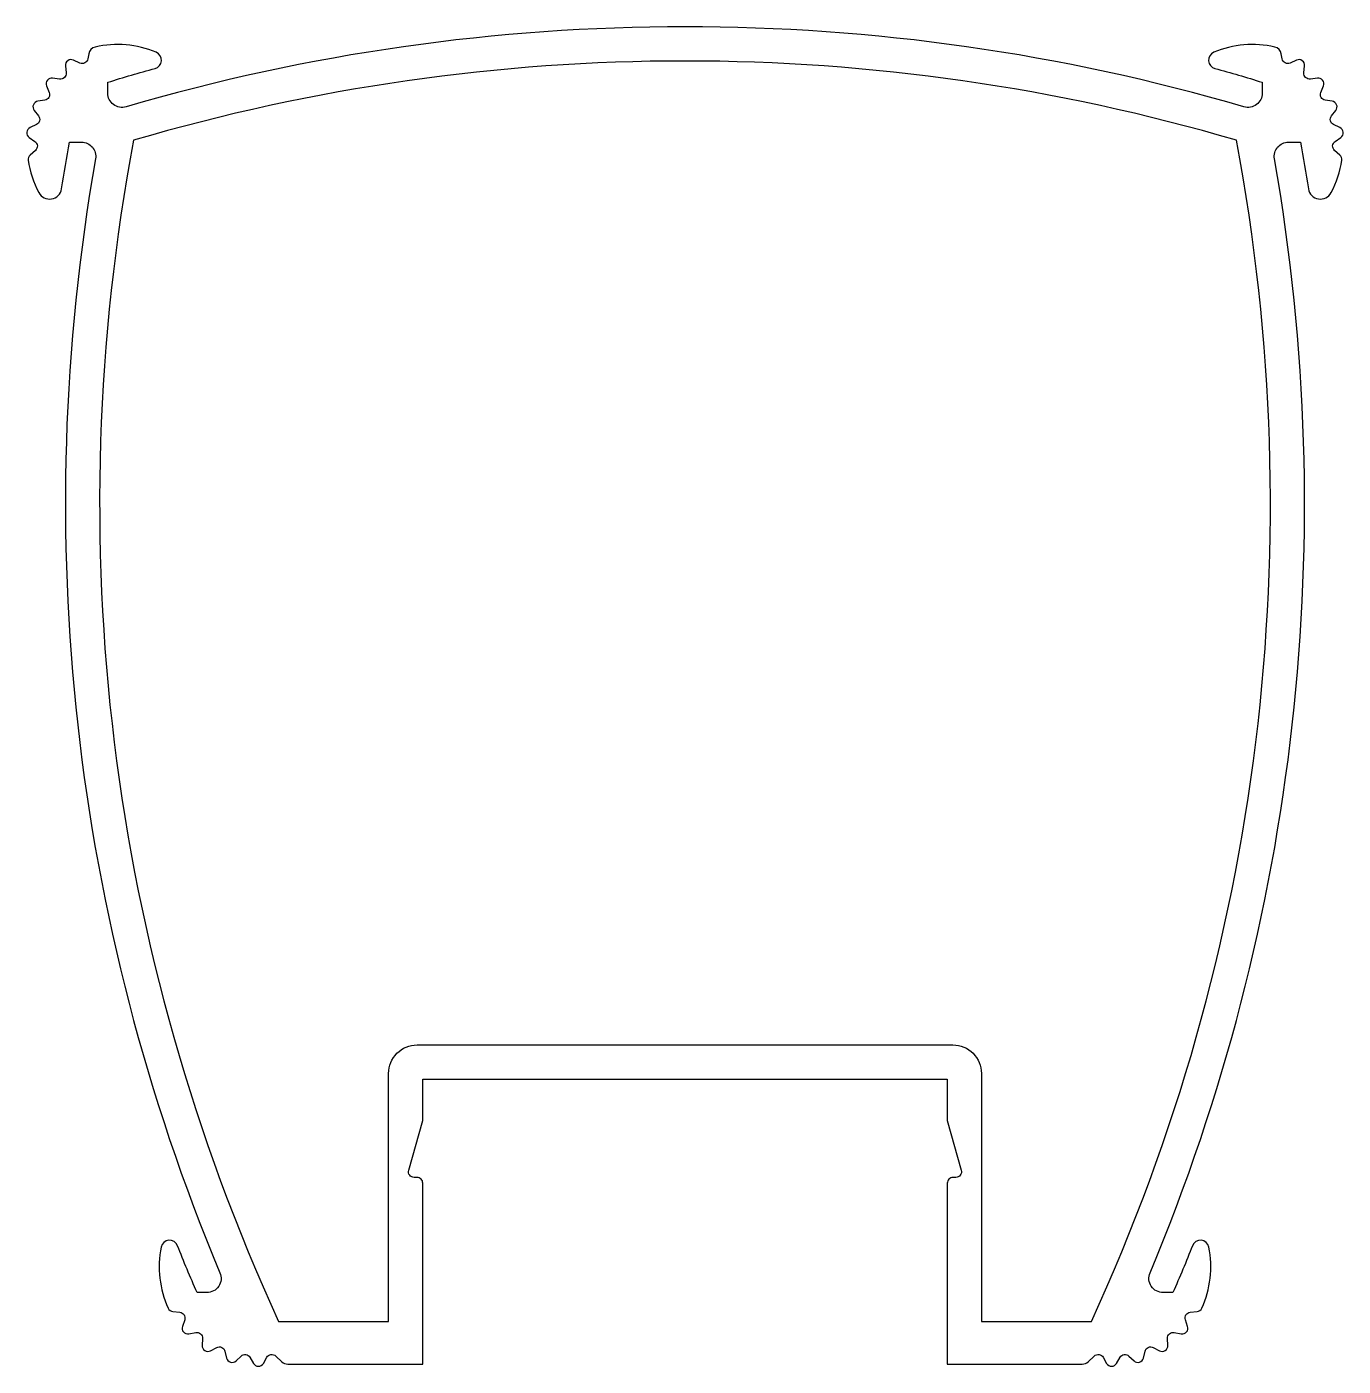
# Model space of a CAD drawing. Extents: x 231.7 to 277.9, y 225.4 to 272.4.
import ezdxf

# ---------------------------------------------------------------- set-up
doc = ezdxf.new("R2010")
doc.units = 0
doc.layers.add('ANA', color=220, linetype='CONTINUOUS')

msp = doc.modelspace()

# ---------------------------------------------------------------- linework, layer by layer
at = {"layer": 'ANA'}
for points in [[(277.745, 268.845), (277.521, 268.948, -0.48577), (277.448, 269.254), (277.601, 269.447, 0.57735), (277.474, 269.769), (277.23, 269.805, -0.48577), (277.074, 270.078), (277.166, 270.307, 0.57735), (276.954, 270.58), (276.709, 270.546, -0.48577), (276.483, 270.764), (276.507, 271.009, 0.57735), (276.226, 271.211), (276.001, 271.11, -0.48577), (275.722, 271.255), (275.689, 271.434, 0.297642), (275.461, 271.671, 0.158321), (273.319, 271.485, 0.713697), (273.359, 270.919, -0.011664), (275.019, 270.433), (275.019, 270.053, -0.500211), (274.378, 269.573, 0.143201), (235.159, 269.573, -0.500211), (234.519, 270.053), (234.519, 270.433, -0.011664), (236.179, 270.919, 0.713697), (236.218, 271.485, 0.158321), (234.076, 271.671, 0.297642), (233.849, 271.434), (233.815, 271.255, -0.48577), (233.536, 271.11), (233.312, 271.211, 0.57735), (233.03, 271.009), (233.055, 270.764, -0.48577), (232.828, 270.546), (232.584, 270.58, 0.57735), (232.371, 270.307), (232.464, 270.078, -0.48577), (232.308, 269.805), (232.064, 269.769, 0.57735), (231.936, 269.447), (232.09, 269.254, -0.48577), (232.017, 268.948), (231.793, 268.845, 0.57735), (231.761, 268.5), (231.963, 268.358, -0.48577), (231.979, 268.044), (231.793, 267.881, 0.254119), (231.727, 267.702, 0.086809), (232.1, 266.562, 0.719911), (232.898, 266.696, -0.005867), (233.176, 268.336), (233.595, 268.336, -0.466152), (234.087, 267.749, 0.143619), (238.454, 228.663, -0.53575), (237.993, 227.97), (237.654, 227.97, -0.012023), (236.967, 229.615, 0.747584), (236.393, 229.567, 0.158931), (236.637, 227.422, 0.267974), (236.8, 227.306), (237.046, 227.283, -0.48577), (237.216, 227.018), (237.135, 226.785, 0.57735), (237.362, 226.524), (237.604, 226.57, -0.48577), (237.842, 226.364), (237.83, 226.118, 0.57735), (238.121, 225.931), (238.34, 226.044, -0.48577), (238.626, 225.913), (238.685, 225.674, 0.57735), (239.017, 225.576), (239.195, 225.746, -0.48577), (239.507, 225.701), (239.63, 225.488, 0.57735), (239.976, 225.488), (240.099, 225.701, -0.48577), (240.411, 225.746), (240.624, 225.543, 0.192734), (240.831, 225.46), (245.569, 225.46), (245.569, 231.81, 0.414214), (245.369, 232.01), (245.269, 232.01, -0.497245), (245.076, 232.264), (245.569, 234.01), (245.569, 235.46), (263.969, 235.46), (263.969, 234.01), (264.461, 232.264, -0.497245), (264.269, 232.01), (264.169, 232.01, 0.414214), (263.969, 231.81), (263.969, 225.46), (268.707, 225.46, 0.192734), (268.914, 225.543), (269.127, 225.746, -0.48577), (269.438, 225.701), (269.561, 225.488, 0.57735), (269.908, 225.488), (270.031, 225.701, -0.48577), (270.342, 225.746), (270.521, 225.576, 0.57735), (270.853, 225.674), (270.911, 225.913, -0.48577), (271.197, 226.044), (271.416, 225.931, 0.57735), (271.708, 226.118), (271.696, 226.364, -0.48577), (271.933, 226.57), (272.176, 226.524, 0.57735), (272.402, 226.785), (272.322, 227.018, -0.48577), (272.492, 227.283), (272.738, 227.306, 0.267974), (272.901, 227.422, 0.158931), (273.144, 229.567, 0.747584), (272.571, 229.615, -0.012023), (271.884, 227.97), (271.545, 227.97, -0.53575), (271.083, 228.663, 0.143619), (275.45, 267.749, -0.466152), (275.943, 268.336), (276.361, 268.336, -0.005867), (276.64, 266.696, 0.719911), (277.438, 266.562, 0.086809), (277.811, 267.702, 0.254119), (277.744, 267.881), (277.558, 268.044, -0.48577), (277.575, 268.358), (277.776, 268.5, 0.57735)], [(235.426, 268.4, 0.155678), (240.513, 226.96), (244.369, 226.96), (244.369, 235.66, -0.414214), (245.369, 236.66), (264.169, 236.66, -0.414214), (265.169, 235.66), (265.169, 226.96), (269.025, 226.96, 0.155678), (274.112, 268.4, 0.143745)]]:
    msp.add_lwpolyline(points, format="xyb", close=True, dxfattribs=at)

doc.saveas('drawing.dxf')
